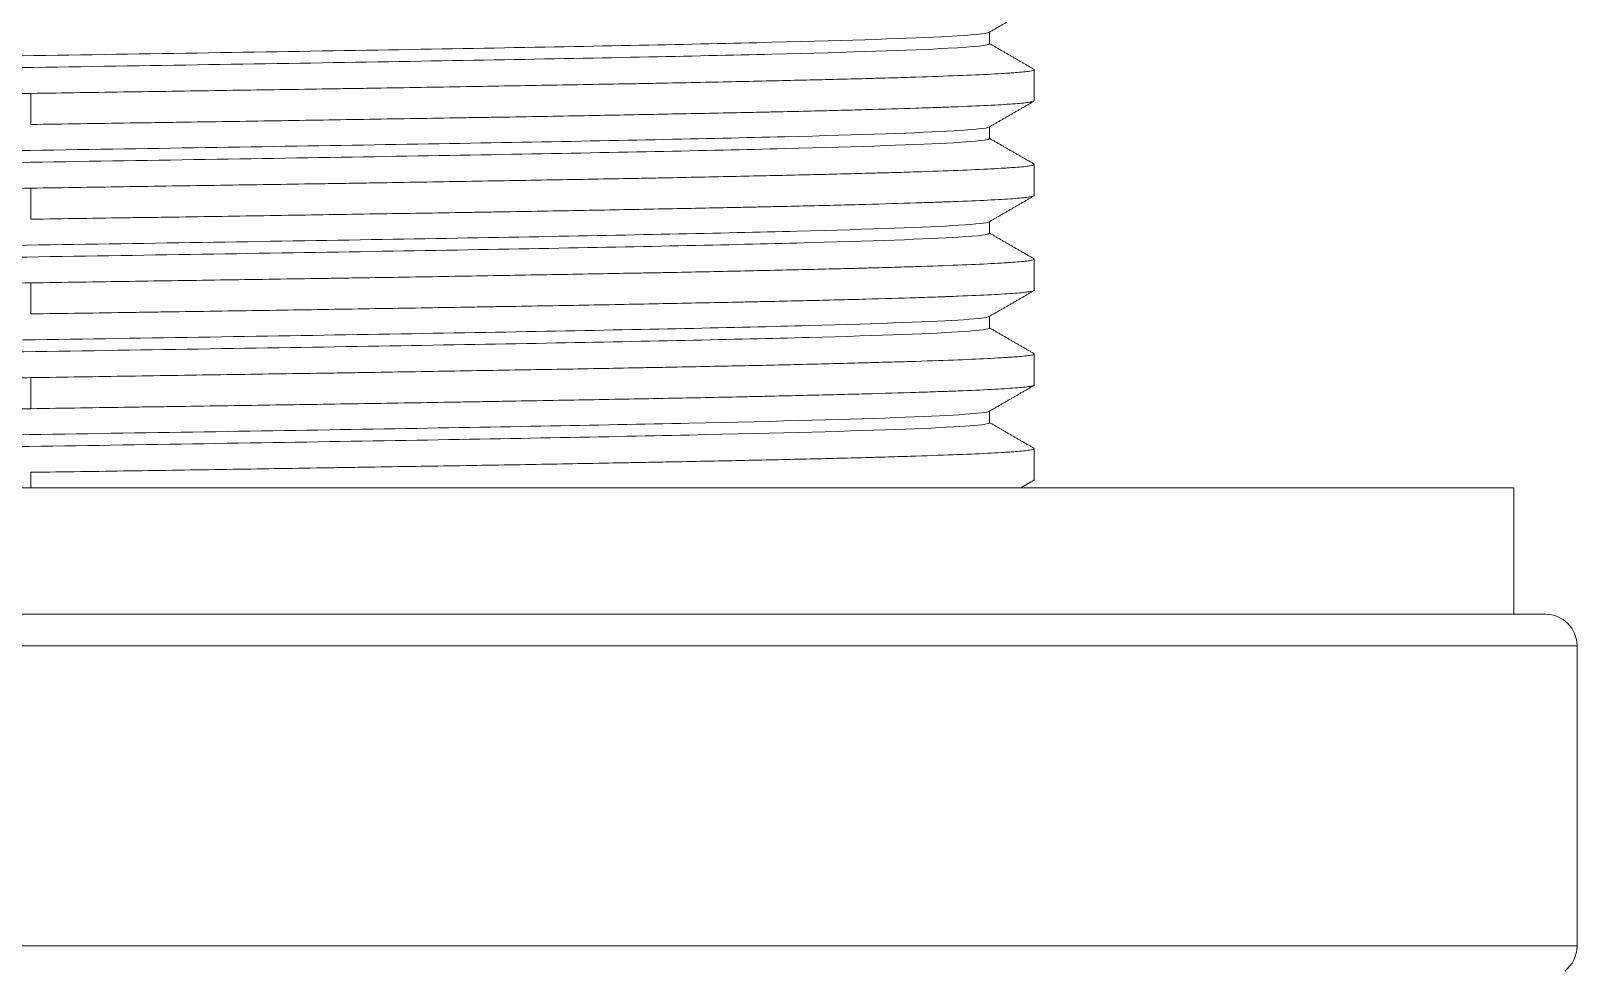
# Model space of a CAD drawing. Header units: millimetres. Extents: x 12315 to 13156, y 4989 to 5584.
# Drawn here: x 12536.97 to 12561.47, y 5209.07 to 5223.95 of the extents above; entities that cross this region are included whole.
import ezdxf

# ---------------------------------------------------------------- set-up
doc = ezdxf.new("R2010")
doc.units = ezdxf.units.MM

msp = doc.modelspace()

# ---------------------------------------------------------------- linework, layer by layer
at = {"linetype": 'Continuous', "lineweight": 18}
for p, q in [((12552.874, 5222.846), (12552.874, 5223.338)), ((12552.874, 5221.346), (12552.874, 5221.838)), ((12552.874, 5219.846), (12552.874, 5220.338)), ((12552.874, 5218.346), (12552.874, 5218.838)), ((12552.874, 5216.846), (12552.874, 5217.338)), ((12552.87, 5216.84), (12552.874, 5216.846)), ((12560.474, 5216.717), (12513.474, 5216.717)), ((12560.474, 5216.717), (12560.474, 5214.717)), ((12512.974, 5214.717), (12560.974, 5214.717)), ((12561.474, 5209.464), (12561.474, 5214.217))]:
    msp.add_line(p, q, dxfattribs=at)
at = {"linetype": 'Continuous', "lineweight": 13}
for p, q in [((12536.974, 5222.963), (12536.974, 5222.471)), ((12536.974, 5221.463), (12536.974, 5220.971)), ((12536.974, 5219.964), (12536.974, 5219.471)), ((12536.974, 5218.464), (12536.974, 5217.971)), ((12536.974, 5216.964), (12536.974, 5216.717)), ((12512.474, 5214.217), (12561.474, 5214.217)), ((12512.474, 5209.464), (12561.474, 5209.464))]:
    msp.add_line(p, q, dxfattribs=at)
at = {"linetype": 'Continuous', "lineweight": 18}
for centre, start, end in [((12560.974, 5214.217), 0, 90), ((12560.974, 5209.464), 307.5686, 0)]:
    msp.add_arc(centre, 0.5, start, end, dxfattribs=at)
for points in [[(12552.157, 5223.929), (12552.515, 5224.136), (12552.873, 5224.343)], [(12552.164, 5223.749), (12552.164, 5223.841), (12552.164, 5223.933)], [(12552.875, 5223.341), (12552.517, 5223.548), (12552.159, 5223.755)], [(12552.158, 5222.43), (12552.516, 5222.636), (12552.874, 5222.843)], [(12552.164, 5222.249), (12552.164, 5222.341), (12552.164, 5222.433)], [(12552.874, 5221.842), (12552.516, 5222.049), (12552.158, 5222.255)], [(12552.158, 5220.93), (12552.516, 5221.137), (12552.874, 5221.343)], [(12552.874, 5220.341), (12552.516, 5220.548), (12552.158, 5220.755)], [(12552.163, 5220.748), (12552.163, 5220.841), (12552.163, 5220.933)], [(12552.157, 5219.429), (12552.515, 5219.636), (12552.873, 5219.843)], [(12552.874, 5218.841), (12552.516, 5219.048), (12552.158, 5219.255)], [(12552.163, 5219.249), (12552.163, 5219.341), (12552.163, 5219.433)], [(12552.158, 5217.929), (12552.517, 5218.136), (12552.875, 5218.343)], [(12552.164, 5217.749), (12552.164, 5217.841), (12552.164, 5217.933)], [(12552.874, 5217.342), (12552.516, 5217.548), (12552.158, 5217.755)], [(12552.657, 5216.717), (12552.766, 5216.78), (12552.875, 5216.844)]]:
    msp.add_open_spline(points, degree=2, dxfattribs=at)
for points, knots in [([(12521.785, 5223.186), (12521.784, 5223.194), (12521.916, 5223.234), (12523.28, 5223.305), (12527.152, 5223.398), (12532.509, 5223.492), (12538.542, 5223.585), (12544.338, 5223.679), (12549.02, 5223.772), (12551.579, 5223.856), (12552.119, 5223.908), (12552.157, 5223.929)], [0, 0, 0, 0, 0.034206, 0.159901, 0.285596, 0.411291, 0.536986, 0.662681, 0.788376, 0.914071, 1, 1, 1, 1]), ([(12521.79, 5223.005), (12521.8, 5223.011), (12521.956, 5223.049), (12523.28, 5223.117), (12527.152, 5223.211), (12532.509, 5223.304), (12538.542, 5223.398), (12544.338, 5223.491), (12549.02, 5223.584), (12551.647, 5223.67), (12552.163, 5223.725), (12552.164, 5223.749)], [0, 0, 0, 0, 0.02573, 0.151349, 0.276968, 0.402588, 0.528207, 0.653826, 0.779445, 0.905065, 1, 1, 1, 1]), ([(12552.874, 5223.338), (12552.874, 5223.338), (12552.874, 5223.338), (12552.874, 5223.33), (12552.848, 5223.322), (12552.747, 5223.307), (12552.671, 5223.299), (12552.543, 5223.29), (12552.516, 5223.288), (12552.459, 5223.284), (12552.429, 5223.282), (12552.333, 5223.276), (12552.263, 5223.272), (12552.036, 5223.26), (12551.861, 5223.252), (12551.464, 5223.237), (12551.243, 5223.229), (12550.876, 5223.217), (12550.748, 5223.213), (12550.547, 5223.207), (12550.444, 5223.204), (12550.338, 5223.202), (12550.266, 5223.2), (12550.23, 5223.199), (12549.902, 5223.19), (12549.592, 5223.182), (12548.933, 5223.167), (12548.586, 5223.159), (12547.853, 5223.143), (12547.469, 5223.135), (12546.964, 5223.125), (12546.862, 5223.123), (12546.656, 5223.119), (12546.551, 5223.117), (12546.235, 5223.112), (12546.022, 5223.108), (12545.373, 5223.096), (12544.928, 5223.089), (12544.015, 5223.073), (12543.547, 5223.065), (12542.827, 5223.053), (12542.584, 5223.049), (12542.215, 5223.043), (12542.091, 5223.041), (12541.904, 5223.038), (12541.842, 5223.037), (12541.717, 5223.035), (12541.654, 5223.034), (12541.09, 5223.026), (12540.585, 5223.018), (12539.567, 5223.003), (12539.054, 5222.995), (12538.02, 5222.979), (12537.499, 5222.971), (12536.974, 5222.963)], [0, 0, 0, 0, 0.000345, 0.000345, 0.062823, 0.062823, 0.125302, 0.125302, 0.140921, 0.140921, 0.156541, 0.156541, 0.18778, 0.18778, 0.250259, 0.250259, 0.312737, 0.312737, 0.343976, 0.343976, 0.359596, 0.367406, 0.367406, 0.375216, 0.375216, 0.437694, 0.437694, 0.500172, 0.500172, 0.562651, 0.562651, 0.57827, 0.57827, 0.59389, 0.59389, 0.625129, 0.625129, 0.687608, 0.687608, 0.750086, 0.750086, 0.781325, 0.781325, 0.796945, 0.796945, 0.804755, 0.804755, 0.812565, 0.812565, 0.875043, 0.875043, 0.937522, 0.937522, 1, 1, 1, 1]), ([(12536.974, 5222.963), (12536.449, 5222.955), (12535.926, 5222.947), (12535.274, 5222.937), (12535.143, 5222.936), (12534.948, 5222.933), (12534.883, 5222.932), (12534.753, 5222.93), (12534.429, 5222.925), (12534.108, 5222.92), (12533.343, 5222.908), (12532.84, 5222.901), (12531.85, 5222.885), (12531.362, 5222.877), (12530.641, 5222.865), (12530.403, 5222.861), (12530.108, 5222.856), (12530.049, 5222.855), (12529.931, 5222.854), (12529.872, 5222.853), (12529.696, 5222.85), (12529.58, 5222.848), (12529.004, 5222.838), (12528.558, 5222.83), (12527.697, 5222.815), (12527.282, 5222.807), (12526.481, 5222.792), (12526.095, 5222.784), (12525.679, 5222.775), (12525.633, 5222.774), (12525.541, 5222.772), (12525.496, 5222.771), (12525.36, 5222.768), (12525.093, 5222.762), (12524.839, 5222.756), (12524.345, 5222.744), (12524.036, 5222.736), (12523.462, 5222.721), (12523.195, 5222.714), (12522.827, 5222.702), (12522.71, 5222.698), (12522.57, 5222.693), (12522.542, 5222.692), (12522.488, 5222.69), (12522.407, 5222.687), (12522.33, 5222.684), (12522.081, 5222.674), (12521.906, 5222.666), (12521.606, 5222.65), (12521.48, 5222.643), (12521.278, 5222.628), (12521.202, 5222.62), (12521.144, 5222.611), (12521.138, 5222.61), (12521.127, 5222.608), (12521.111, 5222.605), (12521.084, 5222.598), (12521.074, 5222.592), (12521.074, 5222.588)], [0, 0, 0, 0, 0.062522, 0.062522, 0.078152, 0.078152, 0.085967, 0.085967, 0.093782, 0.125043, 0.125043, 0.187565, 0.187565, 0.250086, 0.250086, 0.281347, 0.281347, 0.289162, 0.289162, 0.296977, 0.296977, 0.312608, 0.312608, 0.375129, 0.375129, 0.437651, 0.437651, 0.500173, 0.500173, 0.507988, 0.507988, 0.515803, 0.515803, 0.531433, 0.562694, 0.562694, 0.625216, 0.625216, 0.687737, 0.687737, 0.718998, 0.718998, 0.726813, 0.726813, 0.734628, 0.750259, 0.750259, 0.81278, 0.81278, 0.875302, 0.875302, 0.937824, 0.937824, 0.945639, 0.945639, 0.953454, 0.969084, 1, 1, 1, 1]), ([(12536.974, 5222.471), (12537.499, 5222.479), (12538.023, 5222.487), (12538.675, 5222.497), (12538.805, 5222.499), (12539.001, 5222.501), (12539.066, 5222.502), (12539.196, 5222.504), (12539.52, 5222.509), (12539.841, 5222.514), (12540.606, 5222.526), (12541.611, 5222.542), (12542.587, 5222.558), (12543.307, 5222.569), (12543.546, 5222.573), (12543.841, 5222.578), (12543.9, 5222.579), (12544.018, 5222.581), (12544.077, 5222.582), (12544.252, 5222.585), (12544.368, 5222.586), (12544.945, 5222.596), (12545.39, 5222.604), (12546.251, 5222.62), (12546.667, 5222.628), (12547.468, 5222.644), (12547.853, 5222.651), (12548.27, 5222.66), (12548.316, 5222.661), (12548.407, 5222.663), (12548.453, 5222.664), (12548.588, 5222.667), (12548.855, 5222.673), (12549.11, 5222.678), (12549.604, 5222.69), (12549.912, 5222.698), (12550.487, 5222.714), (12550.753, 5222.722), (12551.121, 5222.733), (12551.239, 5222.737), (12551.379, 5222.742), (12551.406, 5222.743), (12551.461, 5222.745), (12551.542, 5222.748), (12551.619, 5222.751), (12551.868, 5222.761), (12552.042, 5222.768), (12552.342, 5222.784), (12552.468, 5222.791), (12552.67, 5222.807), (12552.747, 5222.815), (12552.805, 5222.824), (12552.811, 5222.825), (12552.822, 5222.827), (12552.837, 5222.83), (12552.865, 5222.837), (12552.874, 5222.843), (12552.874, 5222.846)], [0, 0, 0, 0, 0.062521, 0.062521, 0.078152, 0.078152, 0.085967, 0.085967, 0.093782, 0.125043, 0.125043, 0.187564, 0.250086, 0.250086, 0.281347, 0.281347, 0.289162, 0.289162, 0.296977, 0.296977, 0.312607, 0.312607, 0.375129, 0.375129, 0.43765, 0.43765, 0.500172, 0.500172, 0.507987, 0.507987, 0.515802, 0.515802, 0.531432, 0.562693, 0.562693, 0.625215, 0.625215, 0.687736, 0.687736, 0.718997, 0.718997, 0.726812, 0.726812, 0.734627, 0.750258, 0.750258, 0.812779, 0.812779, 0.875301, 0.875301, 0.937822, 0.937822, 0.945637, 0.945637, 0.953452, 0.969083, 1, 1, 1, 1]), ([(12521.785, 5221.686), (12521.785, 5221.696), (12521.949, 5221.737), (12523.439, 5221.81), (12527.407, 5221.903), (12532.823, 5221.997), (12538.867, 5222.09), (12544.624, 5222.184), (12549.224, 5222.277), (12551.637, 5222.359), (12552.124, 5222.41), (12552.158, 5222.43)], [0, 0, 0, 0, 0.040832, 0.166466, 0.2921, 0.417734, 0.543369, 0.669003, 0.794637, 0.920271, 1, 1, 1, 1]), ([(12521.79, 5221.505), (12521.803, 5221.513), (12521.992, 5221.552), (12523.439, 5221.622), (12527.407, 5221.716), (12532.823, 5221.809), (12538.867, 5221.903), (12544.624, 5221.996), (12549.224, 5222.089), (12551.7, 5222.174), (12552.163, 5222.227), (12552.164, 5222.249)], [0, 0, 0, 0, 0.032371, 0.15799, 0.283609, 0.409228, 0.534848, 0.660467, 0.786086, 0.911705, 1, 1, 1, 1]), ([(12552.874, 5221.838), (12552.874, 5221.838), (12552.874, 5221.838), (12552.874, 5221.83), (12552.848, 5221.822), (12552.747, 5221.807), (12552.671, 5221.799), (12552.543, 5221.79), (12552.516, 5221.788), (12552.459, 5221.784), (12552.429, 5221.782), (12552.333, 5221.776), (12552.263, 5221.772), (12552.036, 5221.76), (12551.861, 5221.752), (12551.464, 5221.737), (12551.243, 5221.729), (12550.876, 5221.717), (12550.748, 5221.713), (12550.547, 5221.707), (12550.444, 5221.705), (12550.338, 5221.702), (12550.266, 5221.7), (12550.23, 5221.699), (12549.902, 5221.69), (12549.592, 5221.682), (12548.933, 5221.667), (12548.586, 5221.659), (12547.853, 5221.643), (12547.469, 5221.635), (12546.964, 5221.625), (12546.862, 5221.623), (12546.656, 5221.619), (12546.551, 5221.617), (12546.235, 5221.612), (12546.022, 5221.608), (12545.373, 5221.596), (12544.928, 5221.589), (12544.015, 5221.573), (12543.547, 5221.565), (12542.827, 5221.553), (12542.584, 5221.549), (12542.215, 5221.543), (12542.091, 5221.541), (12541.904, 5221.538), (12541.842, 5221.537), (12541.717, 5221.535), (12541.654, 5221.534), (12541.09, 5221.526), (12540.585, 5221.518), (12539.567, 5221.503), (12539.054, 5221.495), (12538.02, 5221.479), (12537.499, 5221.471), (12536.974, 5221.463)], [0, 0, 0, 0, 0.000343, 0.000343, 0.062821, 0.062821, 0.1253, 0.1253, 0.14092, 0.14092, 0.156539, 0.156539, 0.187779, 0.187779, 0.250257, 0.250257, 0.312736, 0.312736, 0.343975, 0.343975, 0.359595, 0.367404, 0.367404, 0.375214, 0.375214, 0.437693, 0.437693, 0.500171, 0.500171, 0.56265, 0.56265, 0.57827, 0.57827, 0.593889, 0.593889, 0.625129, 0.625129, 0.687607, 0.687607, 0.750086, 0.750086, 0.781325, 0.781325, 0.796945, 0.796945, 0.804754, 0.804754, 0.812564, 0.812564, 0.875043, 0.875043, 0.937521, 0.937521, 1, 1, 1, 1]), ([(12536.974, 5221.463), (12536.449, 5221.455), (12535.926, 5221.447), (12535.274, 5221.437), (12535.143, 5221.436), (12534.948, 5221.433), (12534.883, 5221.432), (12534.753, 5221.43), (12534.429, 5221.425), (12534.108, 5221.42), (12533.343, 5221.409), (12532.84, 5221.401), (12531.85, 5221.385), (12531.362, 5221.377), (12530.641, 5221.365), (12530.403, 5221.361), (12530.108, 5221.356), (12530.049, 5221.355), (12529.931, 5221.353), (12529.872, 5221.353), (12529.696, 5221.35), (12529.58, 5221.348), (12529.004, 5221.338), (12528.558, 5221.33), (12527.697, 5221.315), (12527.282, 5221.307), (12526.481, 5221.292), (12526.095, 5221.284), (12525.679, 5221.275), (12525.633, 5221.274), (12525.541, 5221.272), (12525.496, 5221.271), (12525.36, 5221.268), (12525.093, 5221.262), (12524.839, 5221.256), (12524.345, 5221.244), (12524.036, 5221.237), (12523.462, 5221.221), (12523.195, 5221.214), (12522.827, 5221.202), (12522.71, 5221.198), (12522.57, 5221.193), (12522.542, 5221.192), (12522.488, 5221.19), (12522.407, 5221.187), (12522.33, 5221.184), (12522.081, 5221.174), (12521.906, 5221.166), (12521.606, 5221.151), (12521.48, 5221.143), (12521.278, 5221.128), (12521.202, 5221.12), (12521.144, 5221.111), (12521.138, 5221.11), (12521.127, 5221.108), (12521.111, 5221.105), (12521.084, 5221.098), (12521.074, 5221.092), (12521.074, 5221.088)], [0, 0, 0, 0, 0.062521, 0.062521, 0.078152, 0.078152, 0.085967, 0.085967, 0.093782, 0.125043, 0.125043, 0.187564, 0.187564, 0.250086, 0.250086, 0.281347, 0.281347, 0.289162, 0.289162, 0.296977, 0.296977, 0.312607, 0.312607, 0.375129, 0.375129, 0.43765, 0.43765, 0.500172, 0.500172, 0.507987, 0.507987, 0.515802, 0.515802, 0.531432, 0.562693, 0.562693, 0.625215, 0.625215, 0.687736, 0.687736, 0.718997, 0.718997, 0.726812, 0.726812, 0.734627, 0.750257, 0.750257, 0.812779, 0.812779, 0.8753, 0.8753, 0.937822, 0.937822, 0.945637, 0.945637, 0.953452, 0.969083, 1, 1, 1, 1]), ([(12536.974, 5220.971), (12537.499, 5220.979), (12538.023, 5220.987), (12538.675, 5220.997), (12538.805, 5220.999), (12539.001, 5221.001), (12539.066, 5221.002), (12539.196, 5221.004), (12539.52, 5221.009), (12539.841, 5221.014), (12540.606, 5221.026), (12541.611, 5221.042), (12542.587, 5221.058), (12543.307, 5221.069), (12543.546, 5221.073), (12543.841, 5221.078), (12543.9, 5221.079), (12544.018, 5221.081), (12544.077, 5221.082), (12544.252, 5221.085), (12544.368, 5221.087), (12544.945, 5221.096), (12545.39, 5221.104), (12546.251, 5221.12), (12546.667, 5221.128), (12547.468, 5221.144), (12547.853, 5221.151), (12548.27, 5221.16), (12548.316, 5221.161), (12548.407, 5221.163), (12548.453, 5221.164), (12548.588, 5221.167), (12548.855, 5221.173), (12549.11, 5221.178), (12549.604, 5221.19), (12549.912, 5221.198), (12550.487, 5221.214), (12550.753, 5221.221), (12551.121, 5221.233), (12551.239, 5221.237), (12551.379, 5221.242), (12551.406, 5221.243), (12551.461, 5221.245), (12551.542, 5221.248), (12551.619, 5221.251), (12551.868, 5221.261), (12552.042, 5221.268), (12552.342, 5221.284), (12552.468, 5221.291), (12552.67, 5221.307), (12552.747, 5221.315), (12552.805, 5221.324), (12552.811, 5221.325), (12552.822, 5221.327), (12552.837, 5221.33), (12552.865, 5221.337), (12552.874, 5221.343), (12552.874, 5221.346)], [0, 0, 0, 0, 0.062522, 0.062522, 0.078152, 0.078152, 0.085967, 0.085967, 0.093782, 0.125043, 0.125043, 0.187565, 0.250086, 0.250086, 0.281347, 0.281347, 0.289162, 0.289162, 0.296977, 0.296977, 0.312608, 0.312608, 0.375129, 0.375129, 0.437651, 0.437651, 0.500172, 0.500172, 0.507988, 0.507988, 0.515803, 0.515803, 0.531433, 0.562694, 0.562694, 0.625216, 0.625216, 0.687737, 0.687737, 0.718998, 0.718998, 0.726813, 0.726813, 0.734628, 0.750259, 0.750259, 0.81278, 0.81278, 0.875302, 0.875302, 0.937823, 0.937823, 0.945639, 0.945639, 0.953454, 0.969084, 1, 1, 1, 1]), ([(12521.785, 5220.186), (12521.785, 5220.198), (12521.986, 5220.241), (12523.603, 5220.315), (12527.667, 5220.408), (12533.139, 5220.502), (12539.19, 5220.595), (12544.907, 5220.689), (12549.423, 5220.782), (12551.691, 5220.862), (12552.128, 5220.912), (12552.158, 5220.93)], [0, 0, 0, 0, 0.047354, 0.172988, 0.298622, 0.424256, 0.549891, 0.675525, 0.801159, 0.926794, 1, 1, 1, 1]), ([(12521.791, 5220.005), (12521.808, 5220.015), (12522.034, 5220.055), (12523.603, 5220.127), (12527.667, 5220.221), (12533.139, 5220.314), (12539.19, 5220.408), (12544.907, 5220.501), (12549.423, 5220.594), (12551.749, 5220.677), (12552.163, 5220.728), (12552.163, 5220.749)], [0, 0, 0, 0, 0.038437, 0.164147, 0.289857, 0.415568, 0.541278, 0.666988, 0.792698, 0.918409, 1, 1, 1, 1]), ([(12552.874, 5220.338), (12552.874, 5220.338), (12552.874, 5220.338), (12552.874, 5220.33), (12552.848, 5220.322), (12552.747, 5220.307), (12552.671, 5220.299), (12552.543, 5220.29), (12552.516, 5220.288), (12552.459, 5220.284), (12552.429, 5220.282), (12552.333, 5220.276), (12552.263, 5220.272), (12552.036, 5220.26), (12551.861, 5220.252), (12551.464, 5220.236), (12551.243, 5220.229), (12550.876, 5220.217), (12550.748, 5220.213), (12550.547, 5220.207), (12550.444, 5220.205), (12550.338, 5220.202), (12550.266, 5220.2), (12550.23, 5220.199), (12549.902, 5220.19), (12549.592, 5220.182), (12548.933, 5220.167), (12548.586, 5220.159), (12547.853, 5220.143), (12547.469, 5220.135), (12546.964, 5220.125), (12546.862, 5220.123), (12546.656, 5220.119), (12546.551, 5220.118), (12546.235, 5220.112), (12546.022, 5220.108), (12545.373, 5220.096), (12544.928, 5220.089), (12544.015, 5220.073), (12543.547, 5220.065), (12542.827, 5220.053), (12542.584, 5220.049), (12542.215, 5220.043), (12542.091, 5220.041), (12541.904, 5220.038), (12541.842, 5220.037), (12541.717, 5220.035), (12541.654, 5220.034), (12541.09, 5220.026), (12540.585, 5220.018), (12539.567, 5220.003), (12539.054, 5219.995), (12538.02, 5219.979), (12537.499, 5219.971), (12536.974, 5219.963)], [0, 0, 0, 0, 0.000344, 0.000344, 0.062823, 0.062823, 0.125301, 0.125301, 0.140921, 0.140921, 0.15654, 0.15654, 0.18778, 0.18778, 0.250258, 0.250258, 0.312737, 0.312737, 0.343976, 0.343976, 0.359595, 0.367405, 0.367405, 0.375215, 0.375215, 0.437694, 0.437694, 0.500172, 0.500172, 0.562651, 0.562651, 0.57827, 0.57827, 0.59389, 0.59389, 0.625129, 0.625129, 0.687608, 0.687608, 0.750086, 0.750086, 0.781325, 0.781325, 0.796945, 0.796945, 0.804755, 0.804755, 0.812565, 0.812565, 0.875043, 0.875043, 0.937522, 0.937522, 1, 1, 1, 1]), ([(12536.974, 5219.963), (12536.449, 5219.955), (12535.926, 5219.947), (12535.274, 5219.938), (12535.143, 5219.936), (12534.948, 5219.933), (12534.883, 5219.932), (12534.753, 5219.93), (12534.429, 5219.925), (12534.108, 5219.92), (12533.343, 5219.909), (12532.84, 5219.901), (12531.85, 5219.885), (12531.362, 5219.877), (12530.641, 5219.865), (12530.403, 5219.861), (12530.108, 5219.856), (12530.049, 5219.855), (12529.931, 5219.853), (12529.872, 5219.853), (12529.696, 5219.85), (12529.58, 5219.848), (12529.004, 5219.838), (12528.558, 5219.83), (12527.697, 5219.815), (12527.282, 5219.807), (12526.481, 5219.791), (12526.095, 5219.783), (12525.679, 5219.774), (12525.633, 5219.774), (12525.541, 5219.772), (12525.496, 5219.771), (12525.36, 5219.768), (12525.093, 5219.762), (12524.839, 5219.756), (12524.345, 5219.744), (12524.036, 5219.737), (12523.462, 5219.721), (12523.195, 5219.714), (12522.827, 5219.702), (12522.71, 5219.698), (12522.57, 5219.693), (12522.542, 5219.692), (12522.488, 5219.69), (12522.407, 5219.687), (12522.33, 5219.684), (12522.081, 5219.674), (12521.906, 5219.666), (12521.606, 5219.651), (12521.48, 5219.643), (12521.278, 5219.628), (12521.202, 5219.62), (12521.144, 5219.611), (12521.138, 5219.61), (12521.127, 5219.608), (12521.111, 5219.605), (12521.084, 5219.598), (12521.074, 5219.592), (12521.074, 5219.588)], [0, 0, 0, 0, 0.062522, 0.062522, 0.078152, 0.078152, 0.085967, 0.085967, 0.093782, 0.125043, 0.125043, 0.187565, 0.187565, 0.250086, 0.250086, 0.281347, 0.281347, 0.289162, 0.289162, 0.296977, 0.296977, 0.312608, 0.312608, 0.375129, 0.375129, 0.437651, 0.437651, 0.500172, 0.500172, 0.507987, 0.507987, 0.515803, 0.515803, 0.531433, 0.562694, 0.562694, 0.625215, 0.625215, 0.687737, 0.687737, 0.718998, 0.718998, 0.726813, 0.726813, 0.734628, 0.750258, 0.750258, 0.81278, 0.81278, 0.875301, 0.875301, 0.937823, 0.937823, 0.945638, 0.945638, 0.953453, 0.969084, 1, 1, 1, 1]), ([(12536.974, 5219.472), (12537.499, 5219.479), (12538.023, 5219.487), (12538.675, 5219.497), (12538.805, 5219.499), (12539.001, 5219.502), (12539.066, 5219.503), (12539.196, 5219.504), (12539.52, 5219.509), (12539.841, 5219.514), (12540.606, 5219.526), (12541.611, 5219.542), (12542.587, 5219.558), (12543.307, 5219.569), (12543.546, 5219.573), (12543.841, 5219.578), (12543.9, 5219.579), (12544.018, 5219.581), (12544.077, 5219.582), (12544.252, 5219.585), (12544.368, 5219.587), (12544.945, 5219.596), (12545.39, 5219.604), (12546.251, 5219.62), (12546.667, 5219.628), (12547.468, 5219.644), (12547.853, 5219.651), (12548.27, 5219.66), (12548.316, 5219.661), (12548.407, 5219.663), (12548.453, 5219.664), (12548.588, 5219.667), (12548.855, 5219.673), (12549.11, 5219.678), (12549.604, 5219.69), (12549.912, 5219.698), (12550.487, 5219.713), (12550.753, 5219.721), (12551.121, 5219.733), (12551.239, 5219.737), (12551.379, 5219.742), (12551.406, 5219.743), (12551.461, 5219.745), (12551.542, 5219.748), (12551.619, 5219.751), (12551.868, 5219.761), (12552.042, 5219.768), (12552.342, 5219.784), (12552.468, 5219.791), (12552.67, 5219.807), (12552.747, 5219.815), (12552.805, 5219.824), (12552.811, 5219.825), (12552.822, 5219.827), (12552.837, 5219.83), (12552.865, 5219.837), (12552.874, 5219.843), (12552.874, 5219.847)], [0, 0, 0, 0, 0.062522, 0.062522, 0.078152, 0.078152, 0.085967, 0.085967, 0.093782, 0.125043, 0.125043, 0.187565, 0.250086, 0.250086, 0.281347, 0.281347, 0.289162, 0.289162, 0.296977, 0.296977, 0.312608, 0.312608, 0.375129, 0.375129, 0.437651, 0.437651, 0.500173, 0.500173, 0.507988, 0.507988, 0.515803, 0.515803, 0.531433, 0.562694, 0.562694, 0.625216, 0.625216, 0.687737, 0.687737, 0.718998, 0.718998, 0.726813, 0.726813, 0.734628, 0.750259, 0.750259, 0.81278, 0.81278, 0.875302, 0.875302, 0.937824, 0.937824, 0.945639, 0.945639, 0.953454, 0.969084, 1, 1, 1, 1]), ([(12521.788, 5218.682), (12521.77, 5218.697), (12521.989, 5218.743), (12523.774, 5218.82), (12527.931, 5218.913), (12533.456, 5219.007), (12539.513, 5219.1), (12545.186, 5219.194), (12549.617, 5219.287), (12551.736, 5219.366), (12552.128, 5219.413), (12552.157, 5219.429)], [0, 0, 0, 0, 0.059725, 0.18471, 0.309695, 0.434681, 0.559666, 0.684651, 0.809636, 0.934621, 1, 1, 1, 1]), ([(12521.788, 5218.503), (12521.801, 5218.515), (12522.056, 5218.558), (12523.774, 5218.632), (12527.931, 5218.726), (12533.456, 5218.819), (12539.513, 5218.913), (12545.186, 5219.006), (12549.617, 5219.099), (12551.797, 5219.18), (12552.164, 5219.23), (12552.163, 5219.249)], [0, 0, 0, 0, 0.04819, 0.173491, 0.298792, 0.424094, 0.549395, 0.674696, 0.799997, 0.925299, 1, 1, 1, 1]), ([(12552.874, 5218.838), (12552.874, 5218.838), (12552.874, 5218.838), (12552.874, 5218.83), (12552.848, 5218.822), (12552.747, 5218.807), (12552.671, 5218.799), (12552.543, 5218.79), (12552.516, 5218.788), (12552.459, 5218.784), (12552.429, 5218.782), (12552.333, 5218.776), (12552.263, 5218.772), (12552.036, 5218.76), (12551.861, 5218.752), (12551.464, 5218.736), (12551.243, 5218.729), (12550.876, 5218.717), (12550.748, 5218.713), (12550.547, 5218.708), (12550.444, 5218.705), (12550.338, 5218.702), (12550.266, 5218.7), (12550.23, 5218.699), (12549.902, 5218.69), (12549.592, 5218.682), (12548.933, 5218.666), (12548.586, 5218.658), (12547.853, 5218.643), (12547.469, 5218.635), (12546.964, 5218.625), (12546.862, 5218.623), (12546.656, 5218.62), (12546.551, 5218.618), (12546.235, 5218.612), (12546.022, 5218.608), (12545.373, 5218.596), (12544.928, 5218.589), (12544.015, 5218.573), (12543.547, 5218.565), (12542.827, 5218.553), (12542.584, 5218.549), (12542.215, 5218.543), (12542.091, 5218.541), (12541.904, 5218.538), (12541.842, 5218.537), (12541.717, 5218.535), (12541.654, 5218.534), (12541.09, 5218.526), (12540.585, 5218.518), (12539.567, 5218.503), (12539.054, 5218.495), (12538.02, 5218.479), (12537.499, 5218.471), (12536.974, 5218.463)], [0, 0, 0, 0, 0.000344, 0.000344, 0.062823, 0.062823, 0.125301, 0.125301, 0.140921, 0.140921, 0.156541, 0.156541, 0.18778, 0.18778, 0.250258, 0.250258, 0.312737, 0.312737, 0.343976, 0.343976, 0.359596, 0.367405, 0.367405, 0.375215, 0.375215, 0.437694, 0.437694, 0.500172, 0.500172, 0.562651, 0.562651, 0.57827, 0.57827, 0.59389, 0.59389, 0.625129, 0.625129, 0.687608, 0.687608, 0.750086, 0.750086, 0.781325, 0.781325, 0.796945, 0.796945, 0.804755, 0.804755, 0.812565, 0.812565, 0.875043, 0.875043, 0.937522, 0.937522, 1, 1, 1, 1]), ([(12536.974, 5218.463), (12536.624, 5218.458), (12536.275, 5218.453), (12535.753, 5218.445), (12535.492, 5218.441), (12535.231, 5218.437), (12535.057, 5218.434), (12534.97, 5218.433), (12534.537, 5218.427), (12534.194, 5218.422), (12533.514, 5218.411), (12533.178, 5218.406), (12532.511, 5218.396), (12531.851, 5218.385), (12531.204, 5218.374), (12530.564, 5218.364), (12530.247, 5218.359), (12529.855, 5218.352), (12529.777, 5218.351), (12529.622, 5218.348), (12529.39, 5218.345), (12529.162, 5218.341), (12528.712, 5218.333), (12528.418, 5218.328), (12527.844, 5218.318), (12527.564, 5218.312), (12527.017, 5218.302), (12526.483, 5218.291), (12525.976, 5218.281), (12525.667, 5218.274), (12525.606, 5218.273), (12525.485, 5218.27), (12525.424, 5218.269), (12525.245, 5218.265), (12525.129, 5218.262), (12524.785, 5218.255), (12524.346, 5218.244), (12523.945, 5218.234), (12523.561, 5218.224), (12523.379, 5218.219), (12523.033, 5218.208), (12522.869, 5218.203), (12522.677, 5218.196), (12522.639, 5218.195), (12522.564, 5218.192), (12522.527, 5218.191), (12522.419, 5218.187), (12522.35, 5218.184), (12522.15, 5218.177), (12521.906, 5218.166), (12521.606, 5218.151), (12521.449, 5218.141), (12521.314, 5218.13), (12521.257, 5218.125), (12521.189, 5218.117), (12521.169, 5218.115), (12521.143, 5218.111), (12521.135, 5218.109), (12521.121, 5218.107), (12521.095, 5218.101), (12521.081, 5218.096), (12521.076, 5218.092)], [0, 0, 0, 0, 0.042108, 0.042108, 0.063162, 0.073689, 0.073689, 0.084216, 0.084216, 0.126324, 0.126324, 0.168432, 0.168432, 0.21054, 0.252647, 0.252647, 0.294755, 0.294755, 0.305282, 0.305282, 0.315809, 0.336863, 0.336863, 0.378971, 0.378971, 0.421079, 0.421079, 0.463187, 0.505295, 0.505295, 0.515822, 0.515822, 0.526349, 0.526349, 0.547403, 0.547403, 0.589511, 0.631619, 0.631619, 0.673727, 0.673727, 0.715835, 0.715835, 0.726362, 0.726362, 0.736888, 0.736888, 0.757942, 0.757942, 0.80005, 0.842158, 0.884266, 0.884266, 0.926374, 0.926374, 0.947428, 0.947428, 0.957955, 0.957955, 0.968482, 1, 1, 1, 1]), ([(12536.974, 5217.971), (12537.499, 5217.979), (12538.023, 5217.987), (12538.675, 5217.997), (12538.805, 5217.999), (12539.001, 5218.002), (12539.066, 5218.003), (12539.196, 5218.005), (12539.52, 5218.01), (12539.841, 5218.015), (12540.606, 5218.026), (12541.109, 5218.034), (12542.099, 5218.049), (12542.587, 5218.057), (12543.307, 5218.069), (12543.546, 5218.073), (12543.841, 5218.078), (12543.9, 5218.079), (12544.018, 5218.081), (12544.077, 5218.082), (12544.252, 5218.085), (12544.368, 5218.087), (12544.945, 5218.097), (12545.39, 5218.105), (12546.251, 5218.12), (12546.667, 5218.128), (12547.468, 5218.143), (12547.853, 5218.151), (12548.27, 5218.16), (12548.316, 5218.161), (12548.407, 5218.163), (12548.453, 5218.164), (12548.588, 5218.167), (12548.855, 5218.173), (12549.11, 5218.179), (12549.604, 5218.191), (12550.22, 5218.206), (12550.753, 5218.221), (12551.121, 5218.233), (12551.239, 5218.237), (12551.379, 5218.242), (12551.406, 5218.243), (12551.461, 5218.245), (12551.542, 5218.247), (12551.619, 5218.25), (12551.868, 5218.26), (12552.042, 5218.268), (12552.342, 5218.284), (12552.468, 5218.292), (12552.67, 5218.307), (12552.747, 5218.315), (12552.805, 5218.324), (12552.811, 5218.325), (12552.822, 5218.327), (12552.837, 5218.33), (12552.849, 5218.332), (12552.868, 5218.338), (12552.874, 5218.342), (12552.874, 5218.346)], [0, 0, 0, 0, 0.062521, 0.062521, 0.078152, 0.078152, 0.085967, 0.085967, 0.093782, 0.125043, 0.125043, 0.187564, 0.187564, 0.250086, 0.250086, 0.281346, 0.281346, 0.289162, 0.289162, 0.296977, 0.296977, 0.312607, 0.312607, 0.375128, 0.375128, 0.43765, 0.43765, 0.500171, 0.500171, 0.507987, 0.507987, 0.515802, 0.515802, 0.531432, 0.562693, 0.562693, 0.625214, 0.687736, 0.687736, 0.718996, 0.718996, 0.726811, 0.726811, 0.734627, 0.750257, 0.750257, 0.812778, 0.812778, 0.8753, 0.8753, 0.937821, 0.937821, 0.945636, 0.945636, 0.953452, 0.969082, 0.969082, 1, 1, 1, 1]), ([(12521.074, 5217.596), (12521.074, 5217.596), (12521.074, 5217.596), (12521.075, 5217.604), (12521.1, 5217.612), (12521.202, 5217.628), (12521.278, 5217.636), (12521.405, 5217.645), (12521.432, 5217.647), (12521.489, 5217.651), (12521.52, 5217.653), (12521.615, 5217.659), (12521.685, 5217.663), (12521.913, 5217.674), (12522.088, 5217.682), (12522.484, 5217.698), (12522.706, 5217.706), (12523.073, 5217.717), (12523.201, 5217.721), (12523.402, 5217.727), (12523.505, 5217.73), (12523.611, 5217.733), (12523.682, 5217.735), (12523.719, 5217.736), (12524.046, 5217.745), (12524.357, 5217.753), (12525.015, 5217.768), (12525.363, 5217.776), (12526.095, 5217.791), (12526.48, 5217.799), (12526.984, 5217.809), (12527.086, 5217.811), (12527.293, 5217.815), (12527.398, 5217.817), (12527.713, 5217.823), (12527.927, 5217.827), (12528.576, 5217.839), (12529.021, 5217.846), (12529.934, 5217.862), (12530.402, 5217.869), (12531.122, 5217.881), (12531.365, 5217.885), (12531.734, 5217.891), (12531.858, 5217.893), (12532.045, 5217.896), (12532.107, 5217.897), (12532.232, 5217.899), (12532.295, 5217.9), (12532.858, 5217.909), (12533.363, 5217.917), (12534.381, 5217.932), (12534.894, 5217.94), (12535.928, 5217.955), (12536.449, 5217.963), (12536.974, 5217.971)], [0, 0, 0, 0, 0.000343, 0.000343, 0.062822, 0.062822, 0.125301, 0.125301, 0.14092, 0.14092, 0.15654, 0.15654, 0.187779, 0.187779, 0.250258, 0.250258, 0.312736, 0.312736, 0.343975, 0.343975, 0.359595, 0.367405, 0.367405, 0.375215, 0.375215, 0.437693, 0.437693, 0.500172, 0.500172, 0.56265, 0.56265, 0.57827, 0.57827, 0.59389, 0.59389, 0.625129, 0.625129, 0.687607, 0.687607, 0.750086, 0.750086, 0.781325, 0.781325, 0.796945, 0.796945, 0.804755, 0.804755, 0.812564, 0.812564, 0.875043, 0.875043, 0.937521, 0.937521, 1, 1, 1, 1]), ([(12521.784, 5217.186), (12521.783, 5217.215), (12522.504, 5217.276), (12525.699, 5217.368), (12530.655, 5217.461), (12536.566, 5217.555), (12542.54, 5217.648), (12547.671, 5217.742), (12551.185, 5217.835), (12552.099, 5217.898), (12552.158, 5217.929), (12552.158, 5217.929)], [0, 0, 0, 0, 0.119248, 0.244898, 0.370547, 0.496197, 0.621846, 0.747496, 0.873145, 0.998795, 1, 1, 1, 1]), ([(12521.789, 5217.005), (12521.834, 5217.032), (12522.576, 5217.091), (12525.699, 5217.18), (12530.655, 5217.274), (12536.566, 5217.367), (12542.54, 5217.461), (12547.671, 5217.554), (12551.185, 5217.648), (12552.131, 5217.712), (12552.164, 5217.746), (12552.164, 5217.749)], [0, 0, 0, 0, 0.110858, 0.236447, 0.362035, 0.487624, 0.613213, 0.738802, 0.86439, 0.989979, 1, 1, 1, 1]), ([(12552.874, 5217.339), (12552.874, 5217.339), (12552.874, 5217.338), (12552.874, 5217.331), (12552.848, 5217.323), (12552.747, 5217.307), (12552.671, 5217.299), (12552.543, 5217.289), (12552.516, 5217.287), (12552.459, 5217.283), (12552.429, 5217.281), (12552.333, 5217.275), (12552.263, 5217.272), (12552.036, 5217.26), (12551.861, 5217.252), (12551.464, 5217.237), (12551.243, 5217.229), (12550.876, 5217.217), (12550.748, 5217.213), (12550.547, 5217.207), (12550.444, 5217.204), (12550.338, 5217.201), (12550.266, 5217.199), (12550.23, 5217.198), (12549.902, 5217.189), (12549.592, 5217.182), (12548.933, 5217.166), (12548.586, 5217.159), (12547.853, 5217.143), (12547.469, 5217.136), (12546.964, 5217.126), (12546.862, 5217.124), (12546.656, 5217.12), (12546.551, 5217.118), (12546.235, 5217.112), (12546.022, 5217.108), (12545.373, 5217.096), (12544.483, 5217.08), (12543.547, 5217.065), (12542.827, 5217.054), (12542.584, 5217.05), (12542.215, 5217.044), (12542.091, 5217.042), (12541.904, 5217.039), (12541.842, 5217.038), (12541.717, 5217.036), (12541.654, 5217.035), (12541.09, 5217.026), (12540.585, 5217.018), (12539.567, 5217.002), (12539.054, 5216.994), (12538.02, 5216.979), (12537.499, 5216.971), (12536.974, 5216.964)], [0, 0, 0, 0, 0.000343, 0.000343, 0.062822, 0.062822, 0.1253, 0.1253, 0.14092, 0.14092, 0.15654, 0.15654, 0.187779, 0.187779, 0.250257, 0.250257, 0.312736, 0.312736, 0.343975, 0.343975, 0.359595, 0.367405, 0.367405, 0.375215, 0.375215, 0.437693, 0.437693, 0.500172, 0.500172, 0.56265, 0.56265, 0.57827, 0.57827, 0.593889, 0.593889, 0.625129, 0.625129, 0.687607, 0.750086, 0.750086, 0.781325, 0.781325, 0.796945, 0.796945, 0.804755, 0.804755, 0.812564, 0.812564, 0.875043, 0.875043, 0.937521, 0.937521, 1, 1, 1, 1])]:
    msp.add_open_spline(points, degree=3, knots=knots, dxfattribs=at)

doc.saveas('drawing.dxf')
